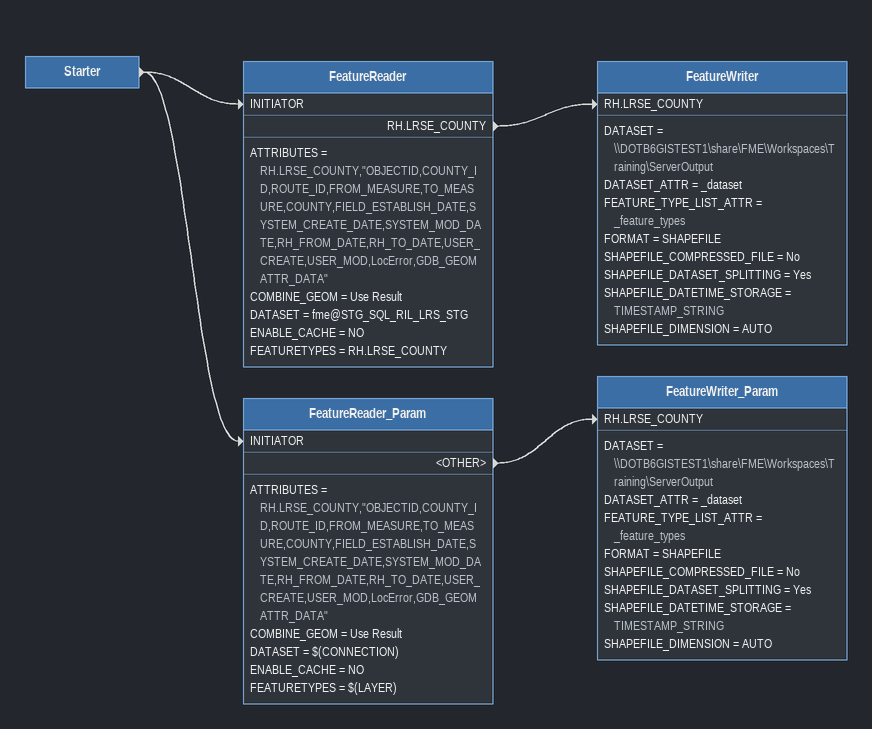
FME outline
Starter
    -> FeatureReader [INITIATOR]
    -> FeatureReader_Param [INITIATOR]
FeatureReader
    ATTRIBUTES = RH.LRSE_COUNTY,"OBJECTID,COUNTY_ID,ROUTE_ID,FROM_MEASURE,TO_MEASURE,COUNTY,FIELD_ESTABLISH_DATE,SYSTEM_CREATE_DATE,SYSTEM_MOD_DATE,RH_FROM_DATE,RH_TO_DATE,USER_CREATE,USER_MOD,LocError,GDB_GEOMATTR_DATA"
    COMBINE_GEOM = Use Result
    DATASET = fme@STG_SQL_RIL_LRS_STG
    ENABLE_CACHE = NO
    FEATURETYPES = RH.LRSE_COUNTY
    RH.LRSE_COUNTY -> FeatureWriter [RH.LRSE_COUNTY]
FeatureWriter
    DATASET = \\DOTB6GISTEST1\share\FME\Workspaces\Training\ServerOutput
    DATASET_ATTR = _dataset
    FEATURE_TYPE_LIST_ATTR = _feature_types
    FORMAT = SHAPEFILE
    SHAPEFILE_COMPRESSED_FILE = No
    SHAPEFILE_DATASET_SPLITTING = Yes
    SHAPEFILE_DATETIME_STORAGE = TIMESTAMP_STRING
    SHAPEFILE_DIMENSION = AUTO
FeatureReader_Param
    ATTRIBUTES = RH.LRSE_COUNTY,"OBJECTID,COUNTY_ID,ROUTE_ID,FROM_MEASURE,TO_MEASURE,COUNTY,FIELD_ESTABLISH_DATE,SYSTEM_CREATE_DATE,SYSTEM_MOD_DATE,RH_FROM_DATE,RH_TO_DATE,USER_CREATE,USER_MOD,LocError,GDB_GEOMATTR_DATA"
    COMBINE_GEOM = Use Result
    DATASET = $(CONNECTION)
    ENABLE_CACHE = NO
    FEATURETYPES = $(LAYER)
    <OTHER> -> FeatureWriter_Param [RH.LRSE_COUNTY]
FeatureWriter_Param
    DATASET = \\DOTB6GISTEST1\share\FME\Workspaces\Training\ServerOutput
    DATASET_ATTR = _dataset
    FEATURE_TYPE_LIST_ATTR = _feature_types
    FORMAT = SHAPEFILE
    SHAPEFILE_COMPRESSED_FILE = No
    SHAPEFILE_DATASET_SPLITTING = Yes
    SHAPEFILE_DATETIME_STORAGE = TIMESTAMP_STRING
    SHAPEFILE_DIMENSION = AUTO
